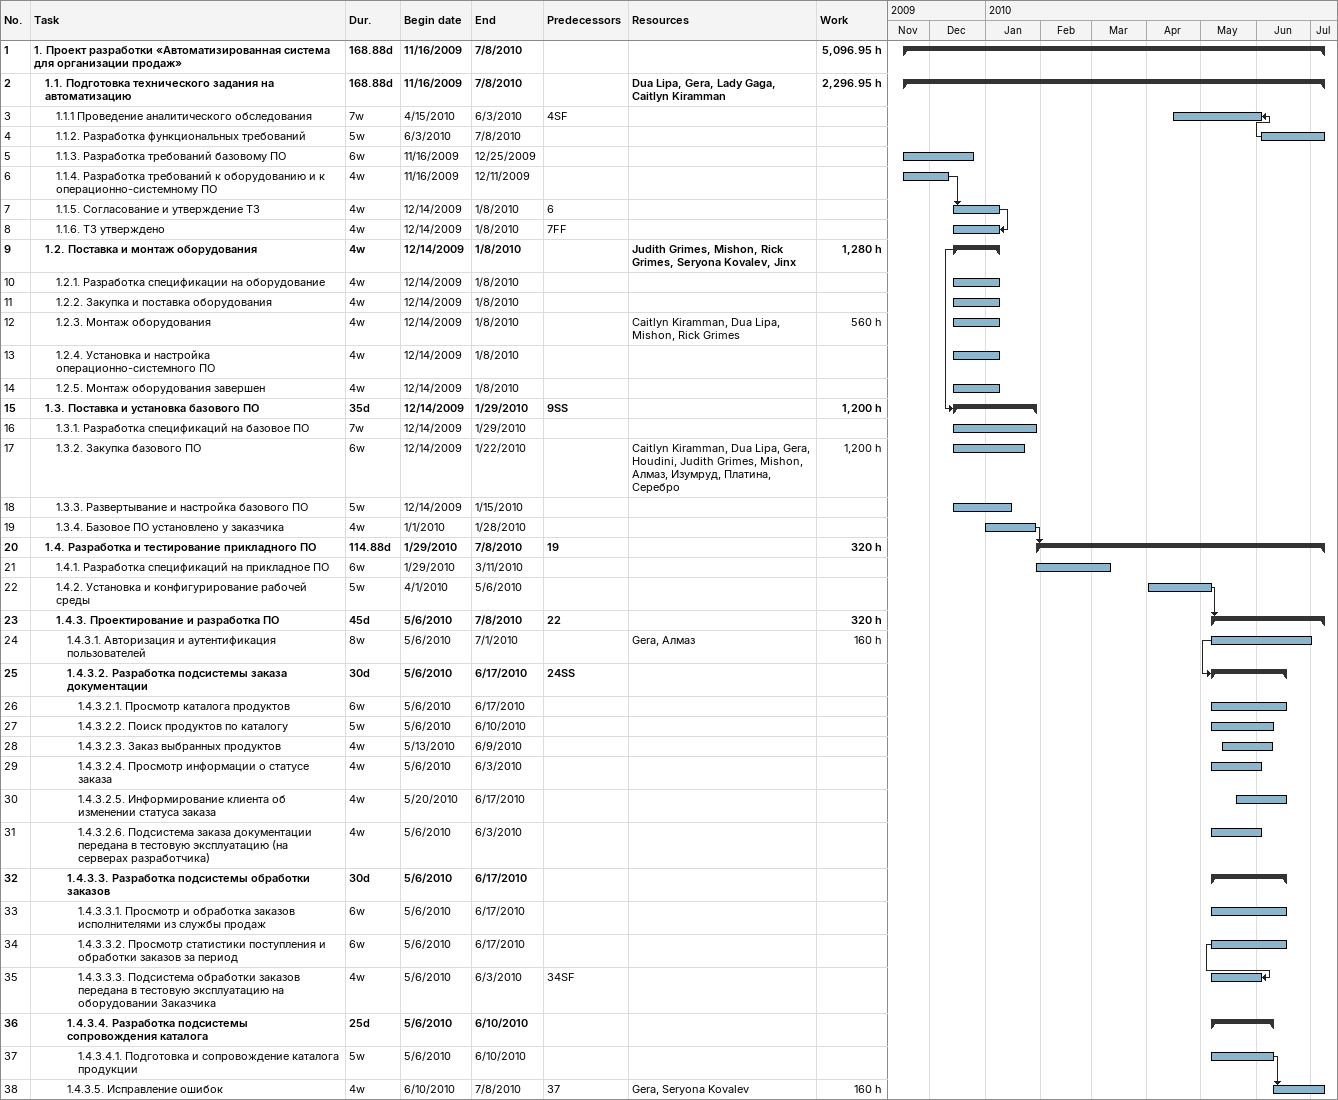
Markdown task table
| ID | Level | Task | Duration | Start | Finish | Predecessors | Resources | Work (h) |
|---|---|---|---|---|---|---|---|---|
| 1 | 1 | **1. Проект разработки «Автоматизированная система для организации продаж»** | 168.88d | 2009-11-16 | 2010-07-08 |  |  | 5096.95 |
| 2 | 2 | **1.1. Подготовка технического задания на автоматизацию** | 168.88d | 2009-11-16 | 2010-07-08 |  | Dua Lipa, Gera, Lady Gaga, Caitlyn Kiramman | 2296.95 |
| 3 | 3 | 1.1.1 Проведение аналитического обследования | 7w | 2010-04-15 | 2010-06-03 | 4SF |  |  |
| 4 | 3 | 1.1.2. Разработка функциональных требований | 5w | 2010-06-03 | 2010-07-08 |  |  |  |
| 5 | 3 | 1.1.3. Разработка требований базовому ПО | 6w | 2009-11-16 | 2009-12-25 |  |  |  |
| 6 | 3 | 1.1.4. Разработка требований к оборудованию и к операционно-системному ПО | 4w | 2009-11-16 | 2009-12-11 |  |  |  |
| 7 | 3 | 1.1.5. Согласование и утверждение ТЗ | 4w | 2009-12-14 | 2010-01-08 | 6 |  |  |
| 8 | 3 | 1.1.6. ТЗ утверждено | 4w | 2009-12-14 | 2010-01-08 | 7FF |  |  |
| 9 | 2 | **1.2. Поставка и монтаж оборудования** | 4w | 2009-12-14 | 2010-01-08 |  | Judith Grimes, Mishon, Rick Grimes, Seryona Kovalev, Jinx | 1280 |
| 10 | 3 | 1.2.1. Разработка спецификации на оборудование | 4w | 2009-12-14 | 2010-01-08 |  |  |  |
| 11 | 3 | 1.2.2. Закупка и поставка оборудования | 4w | 2009-12-14 | 2010-01-08 |  |  |  |
| 12 | 3 | 1.2.3. Монтаж оборудования | 4w | 2009-12-14 | 2010-01-08 |  | Caitlyn Kiramman, Dua Lipa, Mishon, Rick Grimes | 560 |
| 13 | 3 | 1.2.4. Установка и настройка операционно-системного ПО | 4w | 2009-12-14 | 2010-01-08 |  |  |  |
| 14 | 3 | 1.2.5. Монтаж оборудования завершен | 4w | 2009-12-14 | 2010-01-08 |  |  |  |
| 15 | 2 | **1.3. Поставка и установка базового ПО** | 35d | 2009-12-14 | 2010-01-29 | 9SS |  | 1200 |
| 16 | 3 | 1.3.1. Разработка спецификаций на базовое ПО | 7w | 2009-12-14 | 2010-01-29 |  |  |  |
| 17 | 3 | 1.3.2. Закупка базового ПО | 6w | 2009-12-14 | 2010-01-22 |  | Caitlyn Kiramman, Dua Lipa, Gera, Houdini, Judith Grimes, Mishon, Алмаз, Изумруд, Платина, Серебро | 1200 |
| 18 | 3 | 1.3.3. Развертывание и настройка базового ПО | 5w | 2009-12-14 | 2010-01-15 |  |  |  |
| 19 | 3 | 1.3.4. Базовое ПО установлено у заказчика | 4w | 2010-01-01 | 2010-01-28 |  |  |  |
| 20 | 2 | **1.4. Разработка и тестирование прикладного ПО** | 114.88d | 2010-01-29 | 2010-07-08 | 19 |  | 320 |
| 21 | 3 | 1.4.1. Разработка спецификаций на прикладное ПО | 6w | 2010-01-29 | 2010-03-11 |  |  |  |
| 22 | 3 | 1.4.2. Установка и конфигурирование рабочей среды | 5w | 2010-04-01 | 2010-05-06 |  |  |  |
| 23 | 3 | **1.4.3. Проектирование и разработка ПО** | 45d | 2010-05-06 | 2010-07-08 | 22 |  | 320 |
| 24 | 4 | 1.4.3.1. Авторизация и аутентификация пользователей | 8w | 2010-05-06 | 2010-07-01 |  | Gera, Алмаз | 160 |
| 25 | 4 | **1.4.3.2. Разработка подсистемы заказа документации** | 30d | 2010-05-06 | 2010-06-17 | 24SS |  |  |
| 26 | 5 | 1.4.3.2.1. Просмотр каталога продуктов | 6w | 2010-05-06 | 2010-06-17 |  |  |  |
| 27 | 5 | 1.4.3.2.2. Поиск продуктов по каталогу | 5w | 2010-05-06 | 2010-06-10 |  |  |  |
| 28 | 5 | 1.4.3.2.3. Заказ выбранных продуктов | 4w | 2010-05-13 | 2010-06-09 |  |  |  |
| 29 | 5 | 1.4.3.2.4. Просмотр информации о статусе заказа | 4w | 2010-05-06 | 2010-06-03 |  |  |  |
| 30 | 5 | 1.4.3.2.5. Информирование клиента об изменении статуса заказа | 4w | 2010-05-20 | 2010-06-17 |  |  |  |
| 31 | 5 | 1.4.3.2.6. Подсистема заказа документации передана в тестовую эксплуатацию (на серверах разработчика) | 4w | 2010-05-06 | 2010-06-03 |  |  |  |
| 32 | 4 | **1.4.3.3. Разработка подсистемы обработки заказов** | 30d | 2010-05-06 | 2010-06-17 |  |  |  |
| 33 | 5 | 1.4.3.3.1. Просмотр и обработка заказов исполнителями из службы продаж | 6w | 2010-05-06 | 2010-06-17 |  |  |  |
| 34 | 5 | 1.4.3.3.2. Просмотр статистики поступления и обработки заказов за период | 6w | 2010-05-06 | 2010-06-17 |  |  |  |
| 35 | 5 | 1.4.3.3.3. Подсистема обработки заказов передана в тестовую эксплуатацию на оборудовании Заказчика | 4w | 2010-05-06 | 2010-06-03 | 34SF |  |  |
| 36 | 4 | **1.4.3.4. Разработка подсистемы сопровождения каталога** | 25d | 2010-05-06 | 2010-06-10 |  |  |  |
| 37 | 5 | 1.4.3.4.1. Подготовка и сопровождение каталога продукции | 5w | 2010-05-06 | 2010-06-10 |  |  |  |
| 38 | 4 | 1.4.3.5. Исправление ошибок | 4w | 2010-06-10 | 2010-07-08 | 37 | Gera, Seryona Kovalev | 160 |
